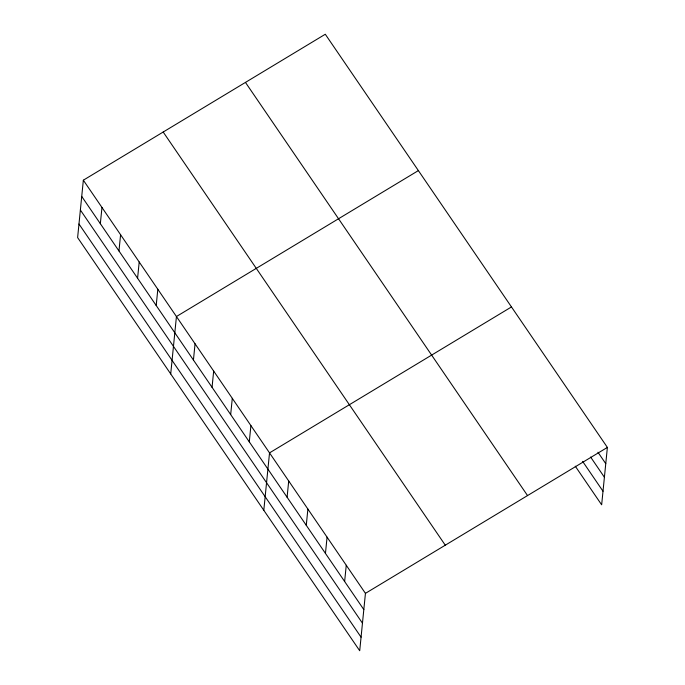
<?xml version="1.0" encoding="UTF-8"?>
<svg xmlns="http://www.w3.org/2000/svg" width="685" height="685" viewBox="0 0 685 685"><rect width="100%" height="100%" fill="white"/><g stroke="black" fill="none" stroke-linecap="round" stroke-linejoin="round"><path stroke-width="1.03" d="M83.347 180.189L77.619 237.584L359.711 650.75L365.439 593.356L83.347 180.189L325.289 34.25L607.381 447.416L601.653 504.811L575.272 466.185M100.344 223.704L101.971 207.452M118.967 250.967L120.586 234.724M137.582 278.238L139.201 261.995M156.197 305.51L157.824 289.267M170.711 373.933L176.439 316.53L418.381 170.591M193.435 360.045L195.054 343.801M212.05 387.316L213.677 371.073M230.674 414.588L232.292 398.336M249.289 441.851L250.907 425.608M263.802 510.274L269.53 452.879L511.472 306.94M287.092 497.216L288.71 480.973M306.272 525.309L307.89 509.066M325.452 553.412L327.07 537.16M344.632 581.505L346.259 565.262M365.439 593.356L607.381 447.416M597.962 452.246L605.754 463.659M590.616 457.049L604.401 477.239M582.627 461.382L603.005 491.231M245.453 82.405L527.536 495.572M163.193 132.025L445.276 545.192M81.729 196.432L363.821 609.599M80.376 210.012L362.459 623.179M78.98 224.004L361.063 637.17"/></g></svg>
